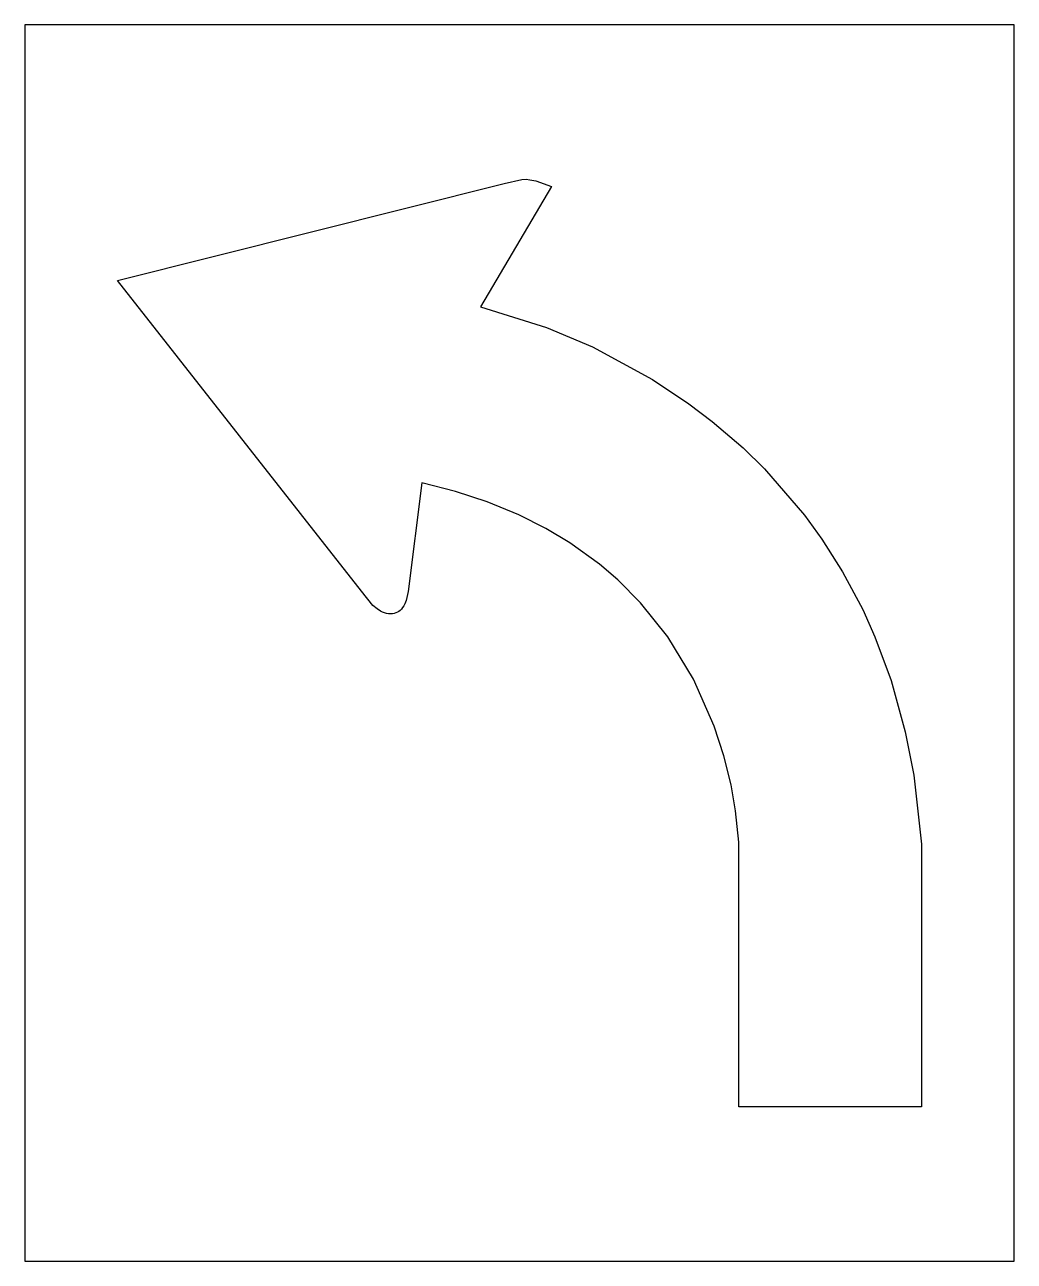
# Model space of a CAD drawing. Header units: inches. Extents: x 0 to 16, y 0 to 20.
import ezdxf

# ---------------------------------------------------------------- set-up
doc = ezdxf.new("R2010")
doc.units = ezdxf.units.IN
doc.header["$MEASUREMENT"] = 0
doc.layers.add('CUT', color=1, linetype='Continuous')

msp = doc.modelspace()

# ---------------------------------------------------------------- linework, layer by layer
at = {"layer": 'CUT'}
for points in [[(0, 0), (16, 0), (16, 20), (0, 20)], [(7.751, 17.432), (8.04, 17.496), (8.11, 17.5), (8.167, 17.494), (8.265, 17.473), (8.52, 17.381), (7.372, 15.435), (8.437, 15.104), (9.18, 14.788), (10.153, 14.26), (10.738, 13.871), (11.117, 13.584), (11.615, 13.157), (11.962, 12.818), (12.608, 12.07), (12.89, 11.681), (13.225, 11.153), (13.549, 10.543), (13.747, 10.1), (14.009, 9.394), (14.238, 8.562), (14.375, 7.862), (14.5, 6.747), (14.5, 2.5), (11.547, 2.5), (11.547, 6.778), (11.495, 7.283), (11.422, 7.704), (11.306, 8.173), (11.149, 8.657), (10.814, 9.416), (10.396, 10.102), (9.957, 10.651), (9.591, 11.021), (9.296, 11.273), (8.816, 11.621), (8.428, 11.853), (7.989, 12.074), (7.476, 12.285), (6.964, 12.453), (6.421, 12.591), (6.198, 10.835), (6.166, 10.689), (6.144, 10.632), (6.128, 10.599), (6.109, 10.572), (6.09, 10.548), (6.069, 10.527), (6.048, 10.51), (6.026, 10.497), (6.002, 10.486), (5.975, 10.478), (5.946, 10.473), (5.915, 10.47), (5.883, 10.471), (5.85, 10.476), (5.817, 10.486), (5.784, 10.5), (5.75, 10.517), (5.699, 10.55), (5.631, 10.609), (5.443, 10.836), (1.5, 15.864)]]:
    msp.add_lwpolyline(points, close=True, dxfattribs=at)

doc.saveas('drawing.dxf')
